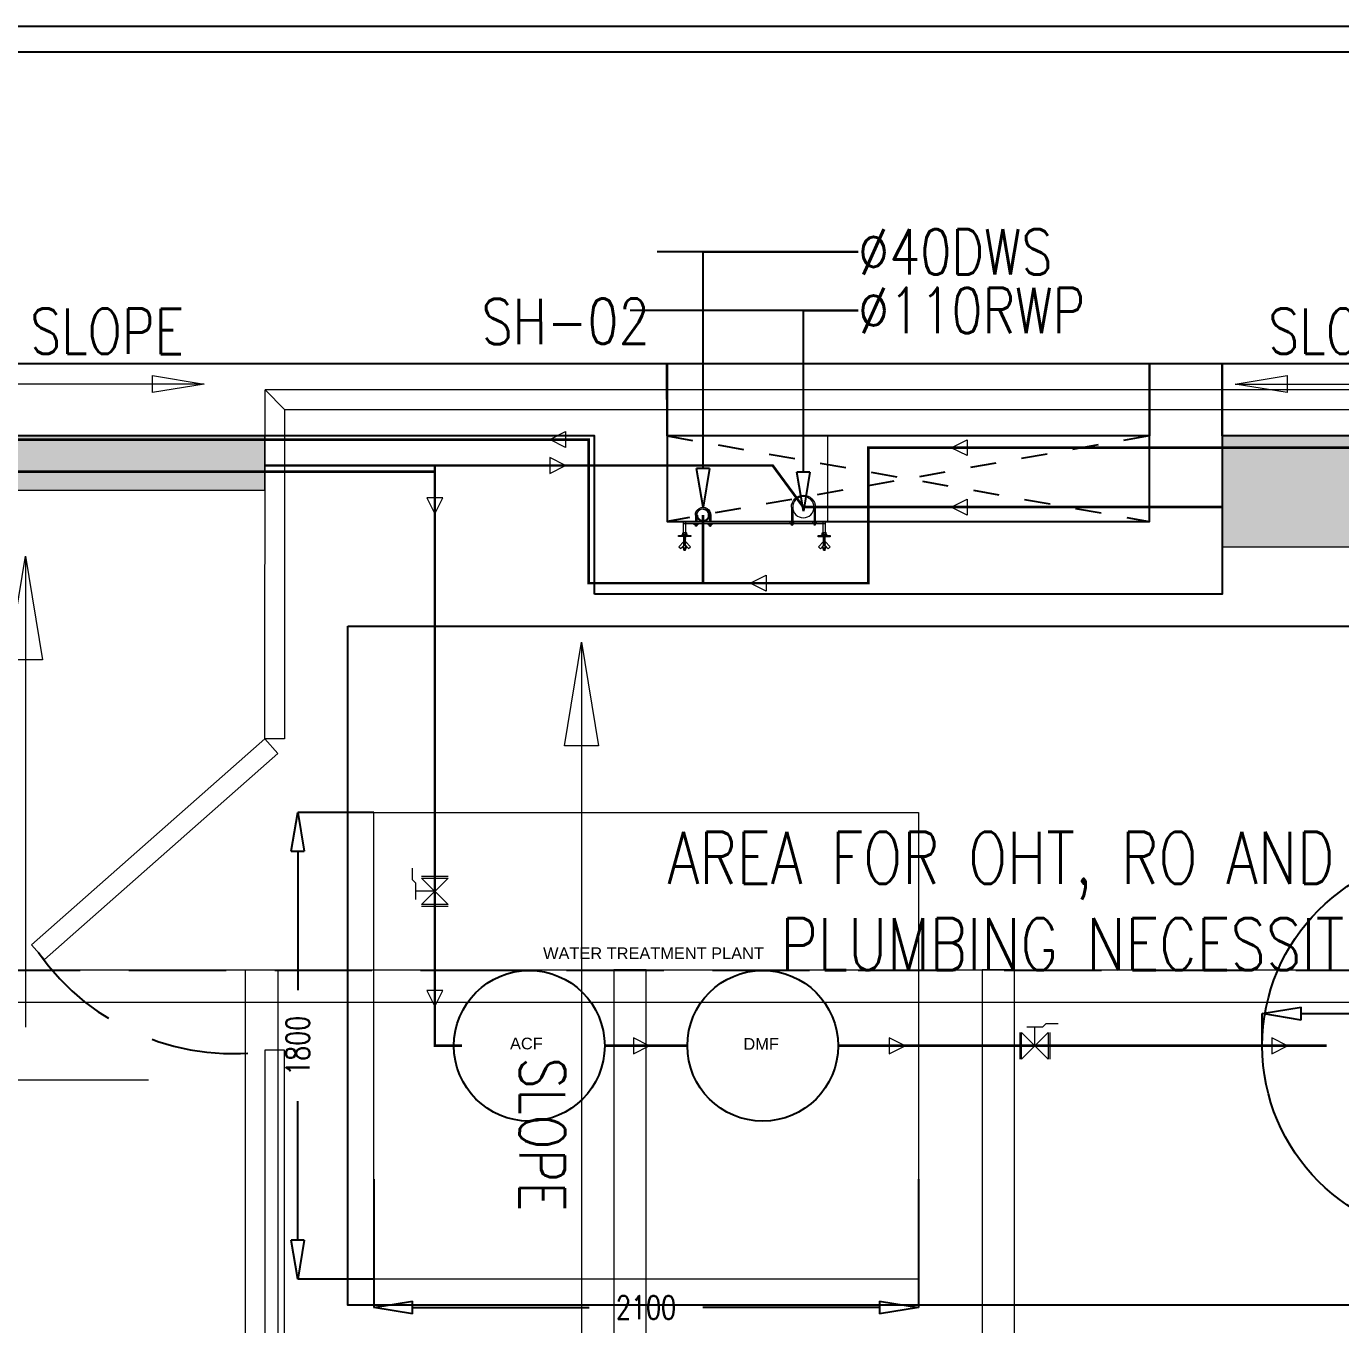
# Model space of a CAD drawing. Header units: metres. Extents: x 42 to 199, y -121 to 268.
# Drawn here: x 91.84 to 96.9, y 141.99 to 147 of the extents above; entities that cross this region are included whole.
import ezdxf
from ezdxf import colors
from ezdxf.entities.mleader import LeaderData, LeaderLine
from ezdxf.math import Vec2, Vec3

# ---------------------------------------------------------------- set-up
doc = ezdxf.new("R2010")
doc.units = ezdxf.units.M
doc.header["$LTSCALE"] = 0.3
for name, pattern in [('CONTINOUS', [0]), ('DASHED', [0.75, 0.5, -0.25]), ('HIDDEN', [0.375, 0.25, -0.125])]:
    doc.linetypes.add(name, pattern=pattern)
doc.layers.get('0').update_dxf_attribs({"color": 8})
for name, color, linetype in [('A-ELEVATION 3', 8, 'Continuous'), ('A-ELEVATION 5', 8, 'Continuous'), ('A-Hidden-Above', 8, 'HIDDEN'), ('AGI-RWP', 4, 'Continuous')]:
    doc.layers.add(name, color=color, linetype=linetype)
for name, color, linetype, lineweight in [('A-Furniture', 8, 'Continuous', 0), ('AGI- TEXT', 7, 'Continuous', 0), ('AGI-EX RAIN WATER', 4, 'Continuous', 0), ('AGI-PHE -DWS-RINGMOND', 151, 'Continuous', 0), ('AGI-PHE-BALL VALVE', 7, 'Continuous', 0), ('AGI-UG TO RO PLANTER', 11, 'Continuous', 0), ('AURA_BEAM', 4, 'Continuous', 25), ('DA HOUSE ARCH LAYOUT', 8, 'Continuous', 9), ('PHE - DWS', 3, 'DASHED', 0), ('PHE CLAMP', 7, 'Continuous', 0), ('PHE-BWS', 3, 'Continuous', 0), ('PHE-CLAMP', 7, 'Continuous', 0), ('PHE-RWP', 4, 'HIDDEN', 0), ('pl-text', 140, 'Continuous', 0), ('PUMP ROOM LOCATION', 61, 'Continuous', 0)]:
    doc.layers.add(name, color=color, linetype=linetype, lineweight=lineweight)
doc.styles.add('ROMANS', font='romans.shx', dxfattribs={"width": 0.8, "height": 0.5})
doc.styles.add('RomanS-Narrow', font='romans.shx', dxfattribs={"width": 0.75})
doc.styles.get("Standard").update_dxf_attribs({"font": 'arial.ttf'})
doc.styles.add('T225', font='romans.shx', dxfattribs={"width": 0.8, "height": 0.25})
doc.dimstyles.new('D.100', dxfattribs={"dimtxt": 0.09, "dimasz": 0.15, "dimexe": 0, "dimexo": 0, "dimgap": 0.1, "dimtad": 0, "dimdec": 0, "dimlfac": 1000, "dimzin": 0, "dimdsep": 46, "dimtxsty": 'RomanS-Narrow', "dimblk": 'CLOSEDBLANK', "dimcen": 0.15, "dimdle": 0.15, "dimclrt": 3, "dimadec": 0, "dimazin": 0, "dimtfac": 1, "dimtdec": 0, "dimtofl": 0, "dimtmove": 1, "dimatfit": 3, "dimldrblk": 'CLOSEDBLANK', "dimfxl": 0, "dimtolj": 1, "dimtzin": 0, "dimarcsym": 0})
doc.dimstyles.get("Standard").update_dxf_attribs({"dimtxt": 0.3, "dimasz": 0.25, "dimexe": 0.18, "dimexo": 0.0625, "dimgap": 0.09, "dimtad": 0, "dimtih": 1, "dimtoh": 1, "dimzin": 0, "dimdsep": 46, "dimtxsty": 'Standard', "dimblk": 'ARCHTICK', "dimcen": 0.09, "dimclrd": 256, "dimclre": 256, "dimclrt": 256, "dimadec": 0, "dimazin": 0, "dimtfac": 1, "dimtofl": 0, "dimtmove": 0, "dimatfit": 3, "dimfxl": 1, "dimtolj": 1, "dimtzin": 0, "dimlwd": -1, "dimlwe": -1, "dimarcsym": 0})

# ---------------------------------------------------------------- blocks, each defined once
blk = doc.blocks.new('SCREEN')
at = {"layer": 'A-ELEVATION 3', "color": 8, "transparency": 33554534}
blk.add_lwpolyline([(209.7584332127927, 47.17688879952954), (209.7584332127927, 47.07688864535479), (185.4460168572197, 47.07688842449807), (185.3460643807467, 47.17688879952954)], close=True, dxfattribs=at)
blk = doc.blocks.new('zw$1AA4')
at = {"color": 8, "ltscale": 0.25}
for points in [[(-15.30745743497926, 8.238225227838736), (3.84254256502129, 8.238225227838736), (3.84254256502129, -5.781859478066373), (-15.30745743497926, -5.781859478066373)], [(-12.30994158987596, -5.781859478066373), (-12.18494158987596, -5.781859478066373), (-12.18494158987596, 8.238225227838736), (-12.30994158987585, 8.238225227838736)], [(-10.8899495124287, -5.781859478066373), (-10.7649495124287, -5.781859478066373), (-10.7649495124287, 8.238225227838736), (-10.88994951242864, 8.238225227838736)], [(-15.18245743497926, 8.113225227838736), (3.71754256502129, 8.113225227838736), (3.71754256502129, -5.656859478066373), (-15.18245743497926, -5.656859478066373)]]:
    blk.add_lwpolyline(points, close=True, dxfattribs=at)
blk.add_lwpolyline([(-13.72993366732311, 6.661968708414111), (-13.72993366732311, 8.238225227838736), (-13.60493366732311, 8.238225227838736), (-13.60493366732311, 6.661968708414111)], dxfattribs=at)
blk = doc.blocks.new('DA HOUSE ARCH LAYOUT')
at = {"color": 8}
blk.add_wipeout([(-11.74999999999864, 187.3699463236045), (-11.74999999999864, 207.62995821467445), (32.724807862820114, 207.62994788606994), (32.72433998361139, 197.1700000000009), (20.940000278969055, 197.1700000000009), (20.940000278969055, 187.37000016470216)], dxfattribs=at).dxf.layer = 'A-ELEVATION 5'
at = {"layer": 'A-ELEVATION 3', "color": 8, "transparency": 33554687}
for points in [[(-3.119999999999891, 205.4399963282352), (-3.119999999999891, 206.0501498713094), (-10.17000000000121, 206.0505641791662), (-10.17000000000121, 206.3299064877795), (-2.839999999998781, 206.3299064877795), (-2.839999999998781, 205.7199953506729), (-0.980029140153249, 205.7200046493285), (-0.980029140153249, 206.3298811985742), (-0.7000817043714278, 206.3299317769847), (-0.6999725132362755, 205.4400118493502), (-3.119999999999891, 205.4399963282352)], [(32.0248033896662, 206.0503583701579), (-0.7000316850013633, 206.0503556803178), (-0.7000316850013633, 206.3299051428594), (32.0248033896662, 206.3299078326995)]]:
    blk.add_lwpolyline(points, close=True, dxfattribs=at)
at = {"layer": 'A-ELEVATION 3', "color": 8, "transparency": 33554559}
blk.add_lwpolyline([(-0.9799950911385622, 206.0503584059669), (-2.839999999998781, 206.0503556445087), (-2.840235382694345, 206.3299760028129), (-0.9802304738341832, 206.3299787642712)], close=True, dxfattribs=at)
at = {"layer": 'A-ELEVATION 3', "color": 8, "ltscale": 0.25}
blk.add_lwpolyline([(-4.07096755199251, 205.3165208885853), (1.811468668683744, 205.3165208885853), (1.811468668683744, 202.6982188028275), (-4.07096755199251, 202.6982188028275)], close=True, dxfattribs=at)
at = {"layer": 'A-Furniture', "color": 8}
for points in [[(-4.314999999999941, 204.8815442478345), (-4.389999999999986, 204.8815442478345), (-4.389886685750184, 206.2275281793844), (-4.314999497374458, 206.1525286532149)], [(7.41991893031377, 206.1525281797045), (7.494918930313702, 206.2275278392856), (-4.389886676733198, 206.2276352860765), (-4.314889842719992, 206.1525286531715)], [(-4.389999999999986, 204.8815442478345), (-4.340375848936446, 204.8253086400472), (-5.240145577373482, 204.0313222196417), (-5.289769728437022, 204.087557827429)], [(-4.315000000320083, 203.6815442478346), (-4.389999999999986, 203.6815442478346), (-4.389999999999986, 202.4899165598263), (-4.315000000320083, 202.4899165598263)]]:
    blk.add_lwpolyline(points, close=True, dxfattribs=at)
at = {"layer": 'A-Hidden-Above', "color": 8}
for p, q in [((-0.9808967478525688, 206.0503570252378), (-2.839999999999236, 205.7200000000005)), ((-2.839999769983024, 206.0503570252378), (-0.9805010697788248, 205.7200071982231))]:
    blk.add_line(p, q, dxfattribs=at)
at = {"layer": 'A-Hidden-Above', "color": 8, "ltscale": 5}
blk.add_lwpolyline([(-6.039999999999964, 203.9900000000007), (13.11000000000058, 203.9900000000007), (13.11000000000058, 189.9699152940956), (-6.039999999999964, 189.9699152940956)], close=True, dxfattribs=at)
blk.add_arc((-4.511982553177859, 204.5870082373642), 0.9194018278489943, 215.0168139472031, 279.9892489897222, dxfattribs=at)
at = {"color": 8, "ltscale": 0.25, "transparency": 33554687}
blk.add_blockref('zw$1AA4', (9.264942285807933, 195.7528108459143), dxfattribs=at)
at = {"layer": 'A-Hidden-Above', "color": 8, "ltscale": 0.25}
blk.add_blockref('SCREEN', (-197.0960582708815, 160.4531112004621), dxfattribs=at)
at = {"layer": 'A-ELEVATION 3', "color": 8, "ltscale": 0.25, "insert": (-3.06891018820204, 204.523340555223), "char_height": 0.2, "width": 3.828596389535109, "attachment_point": 1, "style": 'ROMANS'}
blk.add_mtext('\\pxqc,t10;AREA FOR OHT, RO AND OTHER PLUMBING NECESSITIES', dxfattribs=at)
blk = doc.blocks.new('CARE - DWS')
at = {"layer": 'PHE - DWS', "ltscale": 0.025}
h = blk.add_hatch(color=256, dxfattribs=at)
h.paths.add_polyline_path([(-1.8626451e-09, 24.47783232480288, -0.404273194992781), (24.46363768912852, 0.8334904238581657), (24.46363681927323, -0.8335159197449684, -0.3820590465330287), (1.881901554763316, -24.40538305230439), (-1.88188948482275, -24.40538398176432, -0.9622430997248241)])
h.paths.add_polyline_path([(-1.8626451e-09, -21.2141213491559, 1), (-1.8626451e-09, 21.2141213491559, 1)], flags=16)
for radius in [24.47783232563058, 21.21412134887984]:
    blk.add_circle((0, 0), radius, dxfattribs=at)
blk = doc.blocks.new('CLAMP DW')
at = {"layer": 'PHE CLAMP', "color": 7, "linetype": 'Continuous'}
for p, q in [((-29.46354842447545, 0.4875577240381972), (-29.46354842447545, -24.47543000813312)), ((-24.46354842447545, 0.4875577240381972), (-24.46354842447545, -24.47543000813312)), ((-33.88735743976972, -36.19892166512102), (-33.88736441279276, -32.69890115129681)), ((-21.53970196898063, -37.6989058577062), (-32.38734567583548, -37.69892746734315)), ((-29.46354842445299, -32.69889233828144), (-29.46353069112742, -41.60057958333768)), ((-25.96350719701787, -43.10058140081214), (-27.96351892719317, -43.1005853855598)), ((-24.46351914181852, -32.69888237812444), (-24.46350140849296, -41.60056962203925)), ((-20.03969618045571, -36.19889407893329), (-20.03970315347875, -32.69887356510909)), ((20.0453120844897, -36.19890603281263), (20.04530511267161, -32.69891740465809)), ((21.54531018425129, -37.69889816977499), (32.39285506757564, -37.6988765603349)), ((24.46908079943751, -32.69890859172301), (24.46909853260152, -41.60051474118055)), ((25.96909663122169, -43.10050687814291), (27.96909014101425, -43.10050289457298)), ((29.46906453111551, -32.69889863165676), (29.46908226427952, -41.60050478111429)), ((33.89284718969949, -36.19887844801765), (33.8928402178814, -32.69888981872169))]:
    blk.add_line(p, q, dxfattribs=at)
at = {"layer": 'PHE CLAMP', "color": 7}
for p, q in [((29.46905328257503, 0.4148494402206851), (29.46906453108909, -24.47543369550567)), ((24.46904994658325, -1.004900524472759), (24.46906453109477, -24.47544626343733))]:
    blk.add_line(p, q, dxfattribs=at)
for radius in [29.48797946463543, 24.48797946463543]:
    blk.add_arc((-0.0009491305854681, -0.0101471206144197), radius, 357.8789302765012, 182.475436234448, dxfattribs=at)
at = {"layer": 'PHE CLAMP', "color": 7, "linetype": 'Continuous'}
for centre, radius, start, end in [((-32.38734866411085, -36.19891867684564), 1.500008792146241, 180.0001141922252, 270.0001141922252), ((-27.96352191546855, -41.60057659506229), 1.500008792146241, 180.0001141922252, 270.0001141922252), ((-25.96351018415182, -41.60057261031464), 1.500008792146241, 270.0001141922252, 0.0001141922252526), ((-21.53970495725602, -36.19889706720868), 1.500008792146241, 270.0001141922252, 0.0001141922252526), ((21.54530719600313, -36.19890304456447), 1.499995126859234, 180.0001141922252, 270.0001141922252), ((25.96909364297353, -41.60051175293238), 1.499995126859234, 180.0001141922252, 270.0001141922252), ((27.96908715276609, -41.60050776936245), 1.499995126859234, 270.0001141922252, 0.0001141922251993), ((32.39285207932748, -36.19888143512439), 1.499995126859234, 270.0001141922252, 0.0001141922251993)]:
    blk.add_arc(centre, radius, start, end, dxfattribs=at)
at = {"layer": 'PHE - DWS', "rotation": 180}
blk.add_blockref('CARE - DWS', (0, 0), dxfattribs=at)
blk = doc.blocks.new('GFHDGFGHFD')
at = {"layer": 'PHE-CLAMP'}
for p, q in [((63416.16442029153, -441.5214311680647), (63371.80687241627, -441.5213703662048)), ((63416.16442029153, -441.5214305720183), (63371.80687241627, -441.5213698418702)), ((63416.16442029153, -449.8935961327406), (63371.80687963647, -449.8936343756395)), ((63416.16442029153, -449.8935956559035), (63371.80687963647, -449.8936338988024)), ((63416.16442029153, -452.8907795748564), (63416.16442029153, -438.5500436625334)), ((63416.16442029153, -452.8907790980193), (63416.16442029153, -438.5500431856963)), ((63424.40965871488, -442.1878014407012), (63416.16442169224, -442.1878014407012)), ((63424.40965871488, -442.1878008446547), (63416.16442169224, -442.1878008446547)), ((63424.40965868508, -449.1149074635359), (63416.16442169224, -449.1149074635359)), ((63424.40965868508, -449.1149068674895), (63416.16442169224, -449.1149068674895)), ((63424.40965871488, -437.8943582377287), (63416.83131782686, -437.8943581185194)), ((63424.40965871488, -437.8943576416823), (63416.83131782686, -437.8943576416823)), ((63424.40965868508, -453.546464522824), (63416.83131779706, -453.546464522824)), ((63424.40965868508, -453.5464651188704), (63416.83131779706, -453.5464651188704)), ((63424.40965868508, -455.9998454651686), (63424.40965871488, -435.4409777722212)), ((63424.40965868508, -455.9998449883315), (63424.40965871488, -435.4409772953841)), ((63431.07107938801, -422.0604849657866), (63427.00658701335, -422.0604848465773)), ((63427.00658701335, -422.0604848465773), (63427.00658689415, -469.2422239384505)), ((63431.07107938801, -422.0604843697402), (63427.00658701335, -422.0604843697402)), ((63427.00658701335, -422.0604843697402), (63427.00658689415, -469.2422234616133)), ((63427.00658692395, -455.930788000569), (63427.00658695375, -435.3719206652495)), ((63427.00658692395, -455.9307874045226), (63427.00658695375, -435.3719201884123)), ((63431.07107929861, -469.2422239384505), (63431.07107938801, -422.0604849657866)), ((63431.07107929861, -469.2422234616133), (63431.07107938801, -422.0604843697402)), ((63464.31221507465, -442.776087244496), (63431.07107932841, -442.6762528023573)), ((63464.31221507465, -442.7760867676589), (63431.07107932841, -442.6762523255202)), ((63464.31221504485, -448.8525112471434), (63431.07107932841, -448.7526768050047)), ((63464.31221504485, -448.8525107703063), (63431.07107932841, -448.7526763281676)), ((63431.99163614189, -443.6956758103224), (63431.23737688338, -447.8150909743163)), ((63431.99163614189, -443.6956753334853), (63431.23737688338, -447.8150904974791)), ((63435.3546609429, -443.7027113041731), (63434.60040168439, -447.8221265873763)), ((63435.3546609429, -443.7027105889174), (63434.60040168439, -447.8221261105391)), ((63438.71768577372, -443.709746440396), (63437.96342669403, -447.8291617235991)), ((63438.71768577372, -443.7097458443495), (63437.96342669403, -447.8291612467619)), ((63442.08071075355, -443.716782053456), (63441.32645152484, -447.8361972174498)), ((63442.08071075355, -443.7167815766188), (63441.32645152484, -447.8361966214034)), ((63445.44373555457, -443.7238173088881), (63444.68947629606, -447.8432325920912)), ((63445.44373555457, -443.7238167128417), (63444.68947629606, -447.8432321152541)), ((63448.80676038539, -443.7308526835295), (63448.05250109707, -447.8502679667326)), ((63448.80676038539, -443.7308520874831), (63448.05250109707, -447.8502674898955)), ((63470.58092112814, -423.1132204136702), (63450.02236710464, -442.776087244496)), ((63470.58092112814, -423.1132198176238), (63450.02236710464, -442.7760867676589)), ((63470.58092100894, -468.5153781971785), (63450.02236707484, -448.8525112471434)), ((63470.58092100894, -468.5153777203413), (63450.02236707484, -448.8525107703063)), ((63452.16978560363, -443.7378880581709), (63451.41552634512, -447.8573032221648)), ((63452.16978560363, -443.7378874621245), (63451.41552634512, -447.8573027453276)), ((63455.53281040465, -443.7449233136031), (63454.77855114614, -447.8643383583876)), ((63455.53281040465, -443.7449227175566), (63454.77855114614, -447.8643378815505)), ((63458.89583520567, -443.7519585690352), (63458.14157615577, -447.8713739714476)), ((63458.89583520567, -443.751958092198), (63458.14157615577, -447.8713734946105)), ((63462.2588602153, -443.7589939436766), (63461.50460095679, -447.8784092268797)), ((63462.2588602153, -443.7589934668395), (63461.50460095679, -447.8784087500426)), ((63477.71130342757, -430.5684077343794), (63464.31221507465, -443.3837295374724)), ((63477.71130342757, -430.568407138333), (63464.31221507465, -443.3837290606352)), ((63464.31221507465, -442.776087244496), (63464.31221504485, -448.8525112471434)), ((63464.31221507465, -442.7760867676589), (63464.31221504485, -448.8525107703063)), ((63477.71130333816, -461.0601908764693), (63464.31221504485, -448.244868954167)), ((63477.71130333816, -461.0601903996321), (63464.31221504485, -448.2448684773299)), ((63474.9391124097, -449.8022229275557), (63465.94050975119, -449.8022229275557)), ((63474.9391124097, -449.8022224507185), (63465.94050975119, -449.8022223315093)), ((63474.9391124395, -441.7767148814055), (63465.99243237053, -441.7767147621962)), ((63474.9391124395, -441.7767153582427), (63465.99243237053, -441.7767153582427)), ((63474.9391124097, -453.6155223450514), (63469.92751340543, -453.6155223450514)), ((63474.9391124097, -453.615521749005), (63469.92751340543, -453.615521749005)), ((63474.9391124395, -437.9634158215376), (63469.97943599497, -437.9634158215376)), ((63474.9391124395, -437.9634153447005), (63469.97943599497, -437.9634153447005)), ((63470.58092112814, -423.1132204136702), (63477.71130342757, -430.5684077343794)), ((63470.58092112814, -423.1132198176238), (63477.71130342757, -430.568407138333)), ((63474.9391124395, -437.9634158215376), (63474.9391124097, -453.6155223450514)), ((63474.9391124395, -437.9634153447005), (63474.9391124097, -453.615521749005)), ((63483.6230333594, -442.7455157837721), (63474.9391124395, -442.7455156645628)), ((63483.6230333594, -442.7455151877257), (63474.9391124395, -442.7455151877257)), ((63483.6230333296, -448.8525112471434), (63474.9391124097, -448.8525112471434)), ((63483.6230333296, -448.8525107703063), (63474.9391124097, -448.8525107703063)), ((63475.85044757997, -443.7143519720885), (63475.09618829166, -447.8643384775969)), ((63475.85044757997, -443.714351376042), (63475.09618829166, -447.8643378815505)), ((63479.21347235118, -443.721386989102), (63478.45921353971, -447.8713740906569)), ((63479.21347235118, -443.7213865122649), (63478.45921353971, -447.8713734946105)), ((63482.57649759924, -443.7284224829527), (63481.82223834073, -447.8784092268797)), ((63482.57649759924, -443.7284220061156), (63481.82223834073, -447.8784087500426)), ((63483.6230333296, -446.2096910080763), (63483.50796346342, -447.8784092268797)), ((63483.6230333296, -446.2096905312392), (63483.50796346342, -447.8784087500426)), ((63483.6230333594, -442.7455157837721), (63483.6230333296, -448.8525112471434)), ((63483.6230333594, -442.7455151877257), (63483.6230333296, -448.8525107703063)), ((63427.00658689415, -469.2422239384505), (63431.07107929861, -469.2422239384505)), ((63427.00658689415, -469.2422234616133), (63431.07107929861, -469.2422234616133)), ((63477.71130333816, -461.0601908764693), (63470.58092100894, -468.5153781971785)), ((63477.71130333816, -461.0601903996321), (63470.58092100894, -468.5153777203413))]:
    blk.add_line(p, q, dxfattribs=at)
for centre, radius, start, end in [((63416.87629254138, -438.6070953211638), 0.714154543229398, 86.38922105019607, 184.5820601874807), ((63416.87629254138, -438.6070947251173), 0.714154543229398, 86.38922105019607, 184.5820601874807), ((63416.87629233276, -452.8337280354353), 0.714154543229398, 184.5820597592248, 273.6107785087016), ((63416.87629233276, -452.8337275585982), 0.714154543229398, 184.5820597592248, 273.6107785087016), ((63425.70570071017, -435.5666013560149), 1.302115769448283, 2.489810021209232, 174.4637004594756), ((63425.70570071017, -435.5666008791777), 1.302115769448283, 2.489810021209232, 174.4637004594756), ((63425.70570068037, -455.8742220005843), 1.302115769448283, 185.5362991115522, 357.5101897651456), ((63425.70570068037, -455.8742214045378), 1.302115769448283, 185.5362991115522, 357.5101897651456), ((63433.3893847016, -444.1804886660429), 1.479440691843173, 97.21709453834181, 160.8707643617731), ((63433.3893847016, -444.1804880699965), 1.479440691843173, 97.21709453834181, 160.8707643617731), ((63433.20277498638, -447.3355443081709), 1.479440691843173, 284.733630909158, 340.8044970311096), ((63433.20277498638, -447.3355438313338), 1.479440691843173, 284.733630909158, 340.8044970311096), ((63436.75240950262, -444.1875238022658), 1.479440691843173, 97.21709453834181, 160.8707643617731), ((63436.75240950262, -444.1875233254286), 1.479440691843173, 97.21709453834181, 160.8707643617731), ((63436.56579978739, -447.3425796828124), 1.479440691843173, 284.2649724355953, 340.8044970311096), ((63436.56579978739, -447.3425792059752), 1.479440691843173, 284.2649724355953, 340.8044970311096), ((63440.11543433343, -444.1945594153258), 1.479440691843173, 97.21709453834181, 160.8707643617731), ((63440.11543433343, -444.1945589384886), 1.479440691843173, 97.21709453834181, 160.8707643617731), ((63439.92882500564, -447.3496150574538), 1.479440691843173, 284.733630909158, 340.8044970311096), ((63439.92882500564, -447.3496145806166), 1.479440691843173, 284.733630909158, 340.8044970311096), ((63443.47845910465, -444.2015941939208), 1.479440691843173, 97.21709453834181, 160.8707643617731), ((63443.47845910465, -444.2015946707579), 1.479440691843173, 97.21709453834181, 160.8707643617731), ((63443.29184980666, -447.3566505513045), 1.479440691843173, 284.2649724355953, 340.8044970311096), ((63443.29184980666, -447.3566500744673), 1.479440691843173, 284.2649724355953, 340.8044970311096), ((63446.8414843527, -444.2086300453993), 1.479440691843173, 97.21709453834181, 160.8707643617731), ((63446.8414843527, -444.2086295685622), 1.479440691843173, 97.21709453834181, 160.8707643617731), ((63446.65487463748, -447.3636856875273), 1.479440691843173, 283.780925081239, 340.8044970311096), ((63446.65487463748, -447.3636852106902), 1.479440691843173, 283.780925081239, 340.8044970311096), ((63450.20450936233, -444.2156654200408), 1.479440691843173, 97.21709453834181, 160.8707643617731), ((63450.20450936233, -444.2156649432036), 1.479440691843173, 97.21709453834181, 160.8707643617731), ((63450.01789961731, -447.3707210621687), 1.479440691843173, 277.2170945383418, 340.8044970311096), ((63450.01789961731, -447.3707205853316), 1.479440691843173, 277.2170945383418, 340.8044970311096), ((63453.56753419315, -444.2227007946822), 1.479440691843173, 97.21709453834181, 160.8707643617731), ((63453.56753419315, -444.222700317845), 1.479440691843173, 97.21709453834181, 160.8707643617731), ((63453.38092441832, -447.3777565560194), 1.479440691843173, 277.2170945383418, 340.8044970311096), ((63453.38092441832, -447.3777560791823), 1.479440691843173, 277.2170945383418, 340.8044970311096), ((63456.93055896436, -444.2297360501143), 1.479440691843173, 97.21709453834181, 160.8707643617731), ((63456.93055896436, -444.2297354540678), 1.479440691843173, 97.21709453834181, 160.8707643617731), ((63456.74394924914, -447.3847916922423), 1.479440691843173, 277.2170945383418, 340.8044970311096), ((63456.74394924914, -447.3847912154051), 1.479440691843173, 277.2170945383418, 340.8044970311096), ((63460.29358376538, -444.2367713055464), 1.479440691843173, 97.21709453834181, 160.8707643617731), ((63460.29358376538, -444.2367705902907), 1.479440691843173, 97.21709453834181, 160.8707643617731), ((63460.10697449719, -447.391827186093), 1.479440691843173, 277.2170945383418, 340.8044970311096), ((63460.10697449719, -447.3918265900465), 1.479440691843173, 277.2170945383418, 340.8044970311096), ((63463.65660880481, -444.2438069186064), 1.479440691843173, 97.21709453834181, 160.8707643617731), ((63463.65660880481, -444.2438062033507), 1.479440691843173, 97.21709453834181, 160.8707643617731), ((63473.69856183206, -447.3777565560194), 1.479440691843173, 326.9848748612696, 340.8044970311096), ((63473.69856183206, -447.3777560791823), 1.479440691843173, 326.9848748612696, 340.8044970311096), ((63477.2481963483, -444.1991644701811), 1.479440691843173, 97.21709453834181, 160.8707643617731), ((63477.2481963483, -444.1991638741347), 1.479440691843173, 97.21709453834181, 160.8707643617731), ((63477.06158663308, -447.3847918114516), 1.479440691843173, 277.2170945383418, 340.8044970311096), ((63477.06158663308, -447.3847913346144), 1.479440691843173, 277.2170945383418, 340.8044970311096), ((63480.61122111951, -444.2061999640318), 1.479440691843173, 97.21709453834181, 160.8707643617731), ((63480.61122111951, -444.2061993679854), 1.479440691843173, 97.21709453834181, 160.8707643617731), ((63480.42461140429, -447.391827186093), 1.479440691843173, 277.2170945383418, 340.8044970311096), ((63480.42461140429, -447.3918267092558), 1.479440691843173, 277.2170945383418, 340.8044970311096), ((63482.11033697402, -447.391827186093), 1.479440691843173, 277.2170945383418, 340.8044970311096), ((63482.11033697402, -447.3918267092558), 1.479440691843173, 277.2170945383418, 340.8044970311096), ((63483.97424615895, -444.2132353386733), 1.479440691843173, 103.7328848242568, 160.8707643617731), ((63483.97424615895, -444.2132347426268), 1.479440691843173, 103.7328848242568, 160.8707643617731)]:
    blk.add_arc(centre, radius, start, end, dxfattribs=at)
blk = doc.blocks.new('RWP - RISER 160')
at = {"layer": 'PHE CLAMP'}
for p, q in [((-98.85942948667801, 122.4704098583097), (-98.85944344045127, 115.4659216239233)), ((-95.85750000865663, 125.4723274051939), (-74.14842932892498, 125.4722841583825)), ((-90.00641173543406, 0), (-90.00621971499642, 106.6445817844251)), ((-90.00619046157223, 115.4659039872313), (-90.00615497305988, 133.2805891659154)), ((-87.00422549492214, 136.2825067126869), (-83.0016607725993, 136.282498739376)), ((-79.99999999860302, 0.0004798713198397), (-79.99980797991157, 106.6445618500074)), ((-79.99977874348406, 115.4658840536067), (-79.99974325508809, 133.2805692316106)), ((-71.14651181118097, 122.4703546512974), (-71.14652576483786, 115.4658664169146)), ((71.14651181118097, 122.4703546512974), (71.14652576483786, 115.4658664169146)), ((95.85750000865663, 125.4723274051939), (74.14842932892498, 125.4722841583825)), ((79.99977874348406, 115.4658840536067), (79.99974325508809, 133.2805692316106)), ((79.99999999860302, 0.0004798713198397), (79.99980797991157, 106.6445618500074)), ((87.00422549492214, 136.2825067126869), (83.0016607725993, 136.282498739376)), ((90.00619046157223, 115.4659039872313), (90.00615497305988, 133.2805891659154)), ((90.00641173543406, 0), (90.00621971499642, 106.6445817844251)), ((98.85942948667801, 122.4704098583097), (98.85944344045127, 115.4659216239233))]:
    blk.add_line(p, q, dxfattribs=at)
for centre, radius, start, end in [((-95.85750598926096, 122.4704038784948), 3.00192353007014, 89.99988584779545, 179.9998858630116), ((-87.00423147552645, 133.2805831861005), 3.00192353007014, 89.99988584779545, 179.9998858630116), ((-83.00166675343644, 133.2805752121057), 3.00192353007014, 359.9998858630116, 89.99988584779545), ((-74.14843530952929, 122.4703606317962), 3.00192353007014, 359.9998858630116, 89.99988584779545), ((74.14843530952929, 122.4703606317962), 3.00192353007014, 90.00011414553444, 180.0001141369883), ((83.00166675343644, 133.2805752121057), 3.00192353007014, 90.00011414553444, 180.0001141369883), ((87.00423147552645, 133.2805831861005), 3.00192353007014, 0.0001141369883656, 90.00011414553444), ((95.85750598926096, 122.4704038784948), 3.00192353007014, 0.0001141369883656, 90.00011414553444), ((0, 0), 90.0064117354503, 180, 0)]:
    blk.add_arc(centre, radius, start, end, dxfattribs=at)
at = {"layer": 'PHE-RWP', "linetype": 'ByBlock'}
blk.add_circle((0, 0), 80, dxfattribs=at)
blk = doc.blocks.new('direction')
at = {"color": 0}
blk.add_lwpolyline([(-1.224999999976717, 2.450000000004366), (0, 0), (1.224999999976717, 2.450000000004366), (-1.224999999976717, 2.450000000004366)], dxfattribs=at)
blk = doc.blocks.new('_ClosedBlank')
at = {"color": 0, "linetype": 'ByBlock', "lineweight": -2}
for p, q in [((-1, 0.1666666666666667), (0, 0)), ((-1, 0.1666666666666667), (-1, -0.1666666666666667)), ((0, 0), (-1, -0.1666666666666667))]:
    blk.add_line(p, q, dxfattribs=at)
blk = doc.blocks.new('*D214')
at = {"layer": 'AGI-EX RAIN WATER', "color": 0, "lineweight": -2, "ltscale": 0.25, "transparency": 16777216}
for p, q in [((96.6014577499549, 143.0702010393858), (96.6014577499549, 143.1943290160977)), ((96.75145774995491, 143.1943290160977), (97.12735025643032, 143.1943290160977)), ((97.93145704862002, 143.1943290160977), (97.55556454214461, 143.1943290160977)), ((98.08145704862002, 143.0702010393858), (98.08145704862002, 143.1943290160977))]:
    blk.add_line(p, q, dxfattribs=at)
at = {"layer": 'AGI-EX RAIN WATER', "color": 0, "lineweight": -2, "ltscale": 0.25, "transparency": 16777216, "xscale": 0.15, "yscale": 0.15, "zscale": 0.15, "rotation": 180}
blk.add_blockref('_ClosedBlank', (96.6014577499549, 143.1943290160977), dxfattribs=at)
at = {"layer": 'AGI-EX RAIN WATER', "color": 0, "lineweight": -2, "ltscale": 0.25, "transparency": 16777216, "xscale": 0.15, "yscale": 0.15, "zscale": 0.15}
blk.add_blockref('_ClosedBlank', (98.08145704862002, 143.1943290160977), dxfattribs=at)
at = {"layer": 'AGI-EX RAIN WATER', "color": 3, "ltscale": 0.25, "transparency": 16777216, "insert": (97.34145739928746, 143.1943290160977), "char_height": 0.09, "attachment_point": 5, "style": 'RomanS-Narrow'}
blk.add_mtext('\\A1;1480', dxfattribs=at)
blk = doc.blocks.new('*D215')
at = {"layer": 'AGI-EX RAIN WATER', "color": 0, "lineweight": -2, "ltscale": 0.25, "transparency": 16777216}
for p, q in [((93.17520935664004, 143.9702010393859), (92.88217152223946, 143.9702010393859)), ((92.88217152223946, 143.8202010393859), (92.88217152223946, 143.284308182243)), ((92.88217152223946, 142.3202010393859), (92.88217152223946, 142.8560938965288)), ((93.17520935664004, 142.1702010393859), (92.88217152223946, 142.1702010393859))]:
    blk.add_line(p, q, dxfattribs=at)
at = {"layer": 'AGI-EX RAIN WATER', "color": 0, "lineweight": -2, "ltscale": 0.25, "transparency": 16777216, "xscale": 0.15, "yscale": 0.15, "zscale": 0.15}
for p, rotation in [((92.88217152223946, 143.9702010393859), 90), ((92.88217152223946, 142.1702010393859), 270)]:
    blk.add_blockref('_ClosedBlank', p, dxfattribs=dict(at, rotation=rotation))
at = {"layer": 'AGI-EX RAIN WATER', "color": 3, "ltscale": 0.25, "transparency": 16777216, "insert": (92.88217152223949, 143.0702010393858), "char_height": 0.09, "attachment_point": 5, "rotation": 90, "style": 'RomanS-Narrow'}
blk.add_mtext('\\A1;1800', dxfattribs=at)
blk = doc.blocks.new('*D213')
at = {"layer": 'AGI-EX RAIN WATER', "color": 0, "lineweight": -2, "ltscale": 0.25, "transparency": 16777216}
for p, q in [((93.17520935664001, 142.5551419886635), (93.17520935664001, 142.0608550962383)), ((95.27520935664003, 142.5551419886635), (95.27520935664003, 142.0608550962383)), ((93.32520935664002, 142.0608550962383), (94.00628078521144, 142.0608550962383)), ((95.12520935664003, 142.0608550962383), (94.4441379280686, 142.0608550962383))]:
    blk.add_line(p, q, dxfattribs=at)
at = {"layer": 'AGI-EX RAIN WATER', "color": 0, "lineweight": -2, "ltscale": 0.25, "transparency": 16777216, "xscale": 0.15, "yscale": 0.15, "zscale": 0.15, "rotation": 180}
blk.add_blockref('_ClosedBlank', (93.17520935664001, 142.0608550962383), dxfattribs=at)
at = {"layer": 'AGI-EX RAIN WATER', "color": 0, "lineweight": -2, "ltscale": 0.25, "transparency": 16777216, "xscale": 0.15, "yscale": 0.15, "zscale": 0.15}
blk.add_blockref('_ClosedBlank', (95.27520935664003, 142.0608550962383), dxfattribs=at)
at = {"layer": 'AGI-EX RAIN WATER', "color": 3, "ltscale": 0.25, "transparency": 16777216, "insert": (94.22520935664002, 142.0608550962383), "char_height": 0.09, "attachment_point": 5, "style": 'RomanS-Narrow'}
blk.add_mtext('\\A1;2100', dxfattribs=at)
blk = doc.blocks.new('VHGFGHF')
at = {"layer": 'pl-text', "color": 7}
for p, q in [((27844.33405050938, -15257.74906812848), (27844.33405050938, -15260.23326214075)), ((27845.20162440221, -15256.67369361958), (27849.28428710929, -15256.67369361958)), ((27849.28428710929, -15256.94983378107), (27845.20162440221, -15256.94983378107)), ((27849.28428710929, -15261.03249648815), (27845.20162440221, -15256.94983378107)), ((27845.20162440221, -15261.03249648815), (27849.28428710929, -15256.94983378107)), ((27844.33405050938, -15260.23326214076), (27843.81605344001, -15260.75125921013)), ((27847.24295575575, -15258.99116513461), (27844.33405050938, -15258.99116513461)), ((27843.81605344001, -15260.75125921013), (27843.81605344001, -15262.56843509262)), ((27845.20162440221, -15261.03249648815), (27849.28428710929, -15261.03249648815)), ((27845.20162440221, -15261.30863664964), (27849.28428710929, -15261.30863664964))]:
    blk.add_line(p, q, dxfattribs=at)
blk = doc.blocks.new('_ArchTick')
at = {"color": 6, "linetype": 'ByBlock', "const_width": 0.045}
blk.add_lwpolyline([(-0.1499999999999773, -0.1500000000000909), (0.1499999999999773, 0.1500000000000909)], dxfattribs=at)

msp = doc.modelspace()

# ---------------------------------------------------------------- block references
at = {"layer": 'DA HOUSE ARCH LAYOUT'}
msp.add_blockref('DA HOUSE ARCH LAYOUT', (97.14617690863253, -60.62801776344169), dxfattribs=at)

# ---------------------------------------------------------------- next in the draw order: hatches: boundary and pattern name
at = {"layer": 'AGI-EX RAIN WATER'}
h = msp.add_hatch(dxfattribs=at)
h.set_pattern_fill('ANGLE', color=256, scale=0.01)
h.set_pattern_definition([(0, (34.72031544531266, 5.197843597670726e-05), (0, 0.06985000000000001), [0.0508, -0.01905]), (90, (34.72031544531266, 5.197843597670726e-05), (-0.06985000000000001, 4.277078946022131e-18), [0.0508, -0.01905])])
h.paths.add_polyline_path([(87.20917690862882, 145.2131287917096), (92.75588674030183, 145.2126618312588), (92.75588674030183, 145.4221852562635), (86.9761755289792, 145.4226718323843), (86.97617690862882, 131.1220861934303), (87.20917690862882, 131.1220861934303), (87.20917690862882, 131.6985071411218)])
h = msp.add_hatch(dxfattribs=at)
h.set_pattern_fill('ANGLE', color=256, scale=0.05)
h.set_pattern_definition([(0, (0, 0), (0, 0.3492500000000001), [0.254, -0.09525]), (90, (0, 0), (-0.3492500000000001, 2.138539473011066e-17), [0.254, -0.09525])])
h.paths.add_polyline_path([(104.5661075616964, 144.99444695069), (104.5661076450122, 145.42444695069), (96.44615584536214, 145.4241831648779), (96.44615584536214, 144.9941831648779)])
h.paths.add_polyline_path([(110.611176864051, 144.9945806764302), (110.6111769473668, 145.4245806764302), (104.6411089324115, 145.4245806764302), (104.6411089324115, 144.9945806764302)])
h.paths.add_polyline_path([(128.9009672734649, 144.9945806764302), (128.9009672734648, 145.4245806764302), (111.3837986340702, 145.4245806764302), (111.3837985322163, 144.9945806764302)])

# ---------------------------------------------------------------- next in the draw order: linework, layer by layer
at = {"color": 7, "ltscale": 0.25}
for centre in [(93.77520935664, 143.0702010393858), (94.67520935664004, 143.0702010393858)]:
    msp.add_circle(centre, 0.2906054308783386, dxfattribs=at)
at = {"layer": 'AGI-EX RAIN WATER'}
for points in [[(92.0761769086472, 131.1220861934303), (92.0761769086472, 131.6985071411218), (87.20917690862882, 131.6985071411218), (87.20917690862882, 145.2131287917096), (92.75588674030183, 145.2126618312588), (92.75588674030183, 145.4221852562635), (86.9761755289792, 145.4226718323843), (86.97617690862882, 131.1220861934303)], [(104.5661076450122, 145.42444695069), (96.44615584536214, 145.4241831648779), (96.44615584536214, 144.9941831648779), (104.5661075616964, 144.99444695069)]]:
    msp.add_lwpolyline(points, close=True, dxfattribs=at)
at = {"layer": 'AGI-PHE -DWS-RINGMOND', "linetype": 'ByBlock', "ltscale": 0.25, "const_width": 0.01}
msp.add_lwpolyline([(92.53105614885115, 131.3447256487717), (92.58034498670807, 131.3447256487717), (92.58034498670807, 131.1412106031855), (87.05270823922436, 131.1412106031855), (87.05270823922436, 145.4080928212118), (94.00413427390257, 145.4080928212118), (94.00413427390257, 144.8543358647437), (95.082047494818, 144.8543358647437), (95.08204954482669, 145.3766459084346), (128.8169464269055, 145.3766459084346), (128.8169454002902, 143.1286281966433)], dxfattribs=at)
at = {"layer": 'AGI-PHE-BALL VALVE', "ltscale": 0.25}
msp.add_lwpolyline([(94.30617690863377, 145.0919822365591), (94.92570497900817, 145.0919822365591), (94.92570497900817, 145.4219822365506), (94.30617690863377, 145.4219822365506)], close=True, dxfattribs=at)
at = {"layer": 'AGI-RWP', "const_width": 0.01}
for points in [[(92.75588674030183, 145.3080928212118), (94.71361374159505, 145.3080928212118), (94.83191548278043, 145.1473226357686)], [(94.83191548276605, 145.1475305495138), (96.44616320796284, 145.1476762611586)], [(94.83191548278043, 145.1473226357686), (95.25859705481227, 145.1473226357686)]]:
    msp.add_lwpolyline(points, dxfattribs=at)
at = {"layer": 'AGI-UG TO RO PLANTER', "linetype": 'CONTINOUS', "const_width": 0.01}
for points in [[(92.53168710288449, 131.4312241729184), (92.65326598992877, 131.4311260466987), (92.65326598992877, 131.1930901029388), (87.15270823922435, 131.1930901029388), (87.15270823922435, 145.2841750530583), (93.41103219965338, 145.2841750530583), (93.41103219965338, 143.4830445554553), (93.41103219965338, 143.4830445554553), (93.41103219965338, 145.3080928212118), (93.41103219965338, 145.3080928212118), (93.41103219965329, 143.0702010393858), (93.5156386695177, 143.0702010393858)], [(94.06581478751835, 143.0702010393858), (94.3846039257617, 143.0702010393858)], [(94.96581478751838, 143.0702010393858), (96.84998567575302, 143.0702010393858)]]:
    msp.add_lwpolyline(points, dxfattribs=at)
at = {"layer": 'AURA_BEAM', "color": 1, "linetype": 'CONTINOUS'}
msp.add_circle((97.34145739928746, 143.0702010393858), 0.7399996493325602, dxfattribs=at)
at = {"layer": 'PHE - DWS', "linetype": 'ByBlock', "ltscale": 0.25, "const_width": 0.01}
msp.add_lwpolyline([(94.44524476103976, 145.1170811359146), (94.44524476103976, 144.8543358647437)], dxfattribs=at)
at = {"layer": 'PHE-CLAMP'}
for p, q in [((94.91668587666547, 145.0837506005351), (94.37047688520414, 145.0837500385769)), ((94.9166657176057, 145.0923068855995), (94.37206432848967, 145.0923063148991))]:
    msp.add_line(p, q, dxfattribs=at)
at = {"layer": 'PUMP ROOM LOCATION', "color": 2, "transparency": 33554687}
msp.add_lwpolyline([(95.27520935664003, 142.1702010393858), (93.17520935664001, 142.1702010393858), (93.17520935664001, 143.9702010393858), (95.27520935664003, 143.9702010393858)], close=True, dxfattribs=at)

# ---------------------------------------------------------------- next in the draw order: block references
at = {"layer": 'AGI-EX RAIN WATER', "xscale": -0.0005125794695933665, "yscale": 0.0005125794695933665, "zscale": 0.0005125794695933665, "rotation": 180}
msp.add_blockref('RWP - RISER 160', (94.8319154823968, 145.1473226357677), dxfattribs=at)
at = {"layer": 'AGI-PHE-BALL VALVE', "xscale": -0.025, "yscale": 0.025, "zscale": 0.025}
for p, rotation in [((-602.7700416942405, -237.8088555394165), 180), ((-285.7504060801411, 839.2512749332794), 90)]:
    msp.add_blockref('VHGFGHF', p, dxfattribs=dict(at, rotation=rotation))
at = {"layer": 'PHE CLAMP', "yscale": 0.02499999999999996, "zscale": 0.02499999999999996}
for p, xscale, rotation in [((93.85378800243677, 145.4080928212118, 1.859511630492298e-09), -0.02499999999999996, 269.9999999999988), ((95.4020711269011, 145.3766459084346), -0.02499999999999996, 269.9999999999988), ((93.91503800243689, 145.3080928212118), 0.02499999999999996, 90.00000000000124), ((95.40209179635332, 145.147662039077), -0.02499999999999996, 269.9999999999988), ((94.62663497585629, 144.8543358647437), -0.02499999999999996, 269.9999999999988), ((94.23763437109967, 143.0702010393858, 1.896385606143339e-09), 0.02499999999999996, 90.00000000000124), ((95.22406785371943, 143.0702010393858, 1.896385606143339e-09), 0.02499999999999996, 90.00000000000124), ((96.69909081392332, 143.0702010393858, 1.896385606143339e-09), 0.02499999999999996, 90.00000000000124)]:
    msp.add_blockref('direction', p, dxfattribs=dict(at, xscale=xscale, rotation=rotation))
at = {"layer": 'PHE CLAMP', "xscale": 0.02499999999999996, "yscale": 0.02499999999999996, "zscale": 0.02499999999999996}
for p in [(93.41103219965338, 145.1219510224315), (93.41103219965338, 143.2216667024595)]:
    msp.add_blockref('direction', p, dxfattribs=at)
at = {"layer": 'PHE-BWS', "xscale": -0.00100943602873165, "yscale": 0.00100943602873165, "zscale": 0.00100943602873165}
msp.add_blockref('CLAMP DW', (94.44524476103976, 145.1170811359146), dxfattribs=at)
at = {"layer": 'PHE-CLAMP', "xscale": -0.0009914745083166722, "yscale": 0.0009914745083166722, "zscale": 0.0009914745083166722, "rotation": 90}
for p in [(93.93241511622907, 207.9242202577887), (94.47062780720094, 207.923838062365)]:
    msp.add_blockref('GFHDGFGHFD', p, dxfattribs=at)

# ---------------------------------------------------------------- next in the draw order: texts
at = {"layer": 'AGI- TEXT', "color": 0, "width": 117.8434983269017, "style": 'ROMANS'}
for s, insert, char_height, attachment_point, rotation in [('\\pxql;SLOPE', (209.6931978867575, 145.4178174814561), 0.1749999999999999, 9, 359.84373891976577), ('\\pxql;SLOPE', (214.4669677475577, 145.4178174814561), 0.1749999999999999, 9, 359.84373891976577), ('SLOPE', (93.91385780534563, 143.0252878065919), 0.175, 1, 269.8426986751224)]:
    msp.add_mtext(s, dxfattribs=dict(at, insert=insert, char_height=char_height, attachment_point=attachment_point, rotation=rotation))
at = {"layer": 'AGI- TEXT', "color": 1, "insert": (211.4339945117825, 146.2742153918103), "char_height": 0.175, "width": 117.8434983269017, "attachment_point": 3, "rotation": 0.1573013248776227, "style": 'ROMANS'}
msp.add_mtext('\\pxql;SH-02', dxfattribs=at)
at = {"layer": 'PUMP ROOM LOCATION', "color": 4, "transparency": 33554687, "char_height": 0.04513834505560058, "attachment_point": 1}
for s, insert in [('WATER TREATMENT PLANT', (93.82846616809617, 143.4494976520848)), ('ACF', (93.70086444197392, 143.1014609185028)), ('DMF', (94.60086444197395, 143.0999214115091))]:
    msp.add_mtext(s, dxfattribs=dict(at, insert=insert))

# ---------------------------------------------------------------- next in the draw order: dimensions: what is measured, and where the dimension line sits
at = {"layer": 'AGI-EX RAIN WATER', "color": 7, "ltscale": 0.25}
dim = msp.add_linear_dim(base=(92.88217152223946, 142.1702010393859), p1=(93.17520935664001, 143.9702010393858), p2=(93.17520935664001, 142.1702010393858), angle=90, dimstyle='D.100', dxfattribs=at)
dim.commit()
dim.dimension.update_dxf_attribs({"geometry": '*D215', "text_midpoint": (92.88217152223949, 143.0702010393858)})
for base, p1, p2, picture, middle in [((98.08145704862002, 143.1943290160977), (96.6014577499549, 143.0702010393858), (98.08145704862002, 143.0702010393858), '*D214', (97.34145739928746, 143.1943290160977)), ((95.27520935664003, 142.0608550962383), (93.17520935664001, 142.5551419886635), (95.27520935664003, 142.5551419886635), '*D213', (94.22520935664002, 142.0608550962383))]:
    dim = msp.add_linear_dim(base=base, p1=p1, p2=p2, dimstyle='D.100', dxfattribs=at)
    dim.commit()
    dim.dimension.update_dxf_attribs({"geometry": picture, "text_midpoint": middle})

# ---------------------------------------------------------------- next in the draw order: leaders
at = {"color": 1}
for points, override in [([(92.52196272667015, 145.6222872572403, 29.77760175099684), (91.72306360669245, 145.6222872572402, 29.77760175099684)], {"dimscale": 20, "dimtxt": 150, "dimasz": 0.01, "dimexe": 3, "dimexo": 3, "dimgap": 2, "dimzin": 12, "dimcen": 0, "dimclrd": 1, "dimadec": 2, "dimazin": 3, "dimtfac": 1, "dimtofl": 1, "dimldrblk": 'ClosedBlank', "dimtvp": 50, "dimlwd": 13, "dimlwe": 13, "dimarcsym": 1}), ([(96.4968334674927, 145.6222872572403, 29.77760175099684), (97.29573258747041, 145.6222872572402, 29.77760175099684)], {"dimscale": 20, "dimtxt": 150, "dimasz": 0.01, "dimexe": 3, "dimexo": 3, "dimgap": 2, "dimzin": 12, "dimcen": 0, "dimclrd": 1, "dimadec": 2, "dimazin": 3, "dimtfac": 1, "dimtofl": 1, "dimldrblk": 'ClosedBlank', "dimtvp": 50, "dimlwd": 13, "dimlwe": 13, "dimarcsym": 1}), ([(91.8331550068458, 144.9585973728572), (91.8331550068458, 143.1422632985585)], {"dimscale": 20, "dimtxt": 150, "dimasz": 0.02, "dimexe": 3, "dimexo": 3, "dimgap": 2, "dimzin": 12, "dimcen": 0, "dimclrd": 1, "dimadec": 2, "dimazin": 3, "dimtfac": 1, "dimtofl": 1, "dimldrblk": 'ClosedBlank', "dimtvp": 50, "dimlwd": 13, "dimlwe": 13, "dimarcsym": 1}), ([(93.97647484502085, 144.6271222099496), (93.97647484502085, 141.861984578927)], {"dimscale": 20, "dimtxt": 150, "dimasz": 0.02, "dimexe": 3, "dimexo": 3, "dimgap": 2, "dimzin": 12, "dimcen": 0, "dimclrd": 1, "dimadec": 2, "dimazin": 3, "dimtfac": 1, "dimtofl": 1, "dimldrblk": 'ClosedBlank', "dimtvp": 50, "dimlwd": 13, "dimlwe": 13, "dimarcsym": 1}), ([(87.64607513181929, 142.9385958159789), (92.30685831597415, 142.9385958159789)], {"dimscale": 20, "dimtxt": 150, "dimasz": 0.02, "dimexe": 3, "dimexo": 3, "dimgap": 2, "dimzin": 12, "dimcen": 0, "dimclrd": 1, "dimadec": 2, "dimazin": 3, "dimtfac": 1, "dimtofl": 1, "dimldrblk": 'ClosedBlank', "dimtvp": 50, "dimlwd": 13, "dimlwe": 13, "dimarcsym": 1})]:
    msp.add_leader(points, dimstyle='Standard', override=override, dxfattribs=at)
at = {"layer": 'AGI-EX RAIN WATER'}
ml = msp.add_multileader_mtext('Standard', dxfattribs=at)
ml.set_content('%%C110RWP', color=1, style='T225')
ml.set_leader_properties()
ml.set_arrow_properties(name='CLOSEDBLANK')
ml.build(insert=Vec2(0, 0))
ml.multileader.update_dxf_attribs({"text_right_attachment_type": 6, "text_top_attachment_type": 0, "text_bottom_attachment_type": 0, "dogleg_length": 0.36, "arrow_head_size": 0.15})
ctx = ml.context
ctx.base_point, ctx.char_height, ctx.arrow_head_size, ctx.landing_gap_size, ctx.plane_origin, ctx.plane_x_axis, ctx.plane_y_axis = Vec3(95.04259076975976, 145.9059357051142), 0.175, 0.15, 0, Vec3(2399.183113121088, 91.48993178716452), Vec3(1, -8.403000517631654e-15), Vec3(8.403000517631654e-15, 1)
ctx.right_attachment = 6
notes = []
notes.append((ctx, [(1, (1, 1, 0), (94.8319154823968, 145.9059357051142), (1, -8.401892570651581e-15), 0.2106752873629555, [(0, [(94.8319154823968, 145.1318230939272)], 256, [])])]))
ctx.mtext.insert, ctx.mtext.text_direction, ctx.mtext.rotation, ctx.mtext.flow_direction = Vec3(95.04259076975976, 145.9934357051142), Vec3(1, -8.403000517631654e-15), 6.283185307179578, 5
at = {"layer": 'PHE - DWS', "linetype": 'ByBlock', "ltscale": 0.25}
ml = msp.add_multileader_mtext('Standard', dxfattribs=at)
ml.set_content('%%C40DWS', color=1, style='T225')
ml.set_leader_properties()
ml.set_arrow_properties(name='CLOSEDBLANK')
ml.build(insert=Vec2(0, 0))
ml.multileader.update_dxf_attribs({"text_right_attachment_type": 6, "text_top_attachment_type": 0, "text_bottom_attachment_type": 0, "dogleg_length": 0.36, "arrow_head_size": 0.15})
ctx = ml.context
ctx.base_point, ctx.char_height, ctx.arrow_head_size, ctx.landing_gap_size, ctx.plane_origin, ctx.plane_x_axis, ctx.plane_y_axis = Vec3(95.04259076975976, 146.1318565268387), 0.175, 0.15, 0, Vec3(2398.926107123135, 91.71585260888904), Vec3(1, -8.403000517631654e-15), Vec3(8.403000517631654e-15, 1)
ctx.right_attachment = 6
notes.append((ctx, [(1, (1, 1, 0), (94.44524571912636, 146.1318565268387), (1, -8.401892570651581e-15), 0.5973450506333923, [(0, [(94.44524571912636, 145.1468371219316)], 256, [])])]))
ctx.mtext.insert, ctx.mtext.text_direction, ctx.mtext.rotation, ctx.mtext.flow_direction = Vec3(95.04259076975976, 146.2193565268387), Vec3(1, -8.403000517631654e-15), 6.283185307179578, 5
for ctx, leaders in notes:
    for number, flags, end, landing, length, lines in leaders:
        leader = LeaderData()
        leader.index, (leader.has_last_leader_line, leader.has_dogleg_vector, leader.attachment_direction) = number, flags
        leader.last_leader_point, leader.dogleg_vector, leader.dogleg_length = Vec3(end), Vec3(landing), length
        for number, points, colour, breaks in lines:
            line = LeaderLine()
            line.index, line.vertices, line.color, line.breaks = number, Vec3.list(points), colors.encode_raw_color(colour), breaks
            leader.lines.append(line)
        ctx.leaders.append(leader)

doc.saveas('drawing.dxf')
